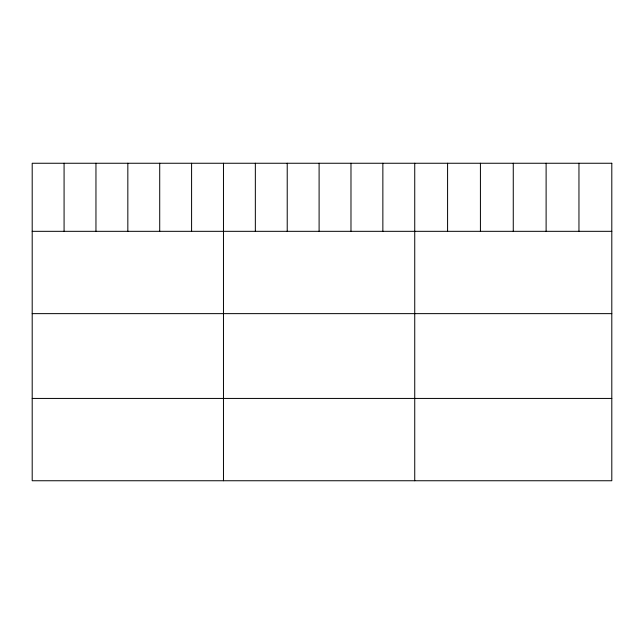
<?xml version="1.0" encoding="UTF-8"?>
<svg xmlns="http://www.w3.org/2000/svg" width="644" height="644" viewBox="0 0 644 644"><rect width="100%" height="100%" fill="white"/><g stroke="black" fill="none" stroke-linecap="round" stroke-linejoin="round"><path stroke-width="0.97" d="M32.2 231.325L611.8 231.325M32.2 313.636L611.8 313.636M32.2 398.435L611.8 398.435M578.956 163.254L578.956 231.325M546.112 163.254L546.112 231.325M513.268 163.254L513.268 231.325M480.424 163.254L480.424 231.325M447.58 163.254L447.58 231.325M414.736 163.254L414.736 480.746M382.858 163.254L382.858 231.325M350.98 163.254L350.98 231.325M319.102 163.254L319.102 231.325M287.224 163.254L287.224 231.325M255.346 163.254L255.346 231.325M223.468 163.254L223.468 480.746M191.59 163.254L191.59 231.325M159.712 163.254L159.712 231.325M127.834 163.254L127.834 231.325M95.956 163.254L95.956 231.325M64.078 163.254L64.078 231.325M611.8 163.254L32.2 163.254L32.2 480.746L611.8 480.746L611.8 163.254"/></g></svg>
